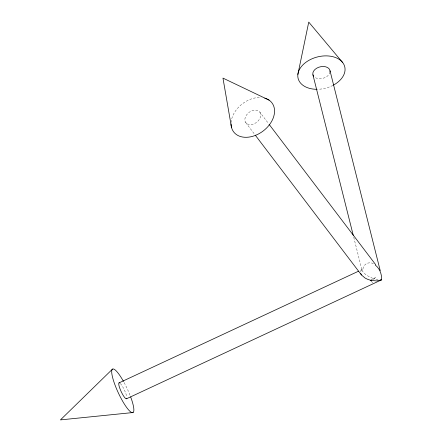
<?xml version="1.0" encoding="UTF-8"?>
<svg xmlns="http://www.w3.org/2000/svg" width="442" height="442" viewBox="0 0 442 442"><rect width="100%" height="100%" fill="white"/><g stroke="black" fill="none" stroke-linecap="round" stroke-linejoin="round"><path stroke-width="0.33" stroke-dasharray="2.21 1.66" d="M372.799 278.355C368.86 276.548 364.33 274.626 362.125 270.675L362.164 269.758L362.882 269.167C363.296 263.846 369.562 260.968 373.904 264.029M360.611 271.664L361.379 270.272L362.882 269.167L359.755 270.626M373.904 278.316L377.358 276.703M372.429 279.493L373.578 278.952M375.882 279.443L378.181 279.968M259.913 112.24A8.785 6.254 -37.2 0 1 252.31 124.423A8.785 6.254 -37.2 0 1 246.166 115.495A8.785 6.254 -37.2 0 1 259.913 112.24L268.659 123.754M371.86 281.825L372.628 282.841M245.68 122.528L254.841 134.589M353.733 237.255L362.125 270.675M330.041 71.897A8.785 5.901 -14.1 0 1 324.108 77.93A8.785 5.901 -14.1 0 1 314.864 77.367M332.848 85.422A24.034 16.144 -14.1 0 1 317.56 89.295M231.083 122.522A24.034 17.111 -37.2 0 1 261.029 97.505M120.29 383.457A8.785 1.796 65 0 1 126.799 397.203M124.13 382.59A24.034 4.906 65 0 1 130.434 396.325"/><path stroke-width="0.66" d="M297.858 74.477L308.743 22.1L342.743 62.642M112.5 369.114L60.444 419.9L133.07 412.535M119.025 382.894L358.506 271.211M371.855 279.758L370.7 280.3L367.761 279.361L365.125 278.09L361.429 274.935L255.255 135.142M373.578 278.952L374.733 278.416M126.545 398.761L381.418 279.897C382.103 274.366 379.711 268.493 375.308 265.078M380.07 280.123L381.418 279.897L376.661 280.957L370.7 280.3L371.473 281.316M269.095 100.141L222.961 78.101L231.475 127.329M269.073 124.301L375.667 264.647M360.628 273.255L361.429 274.935M380.231 270.659L329.92 70.35A8.785 5.901 -14.1 0 0 318.743 67.245A8.785 5.901 -14.1 0 0 313.632 76.223M312.93 74.825L353.23 235.249M316.881 89.301A24.034 16.144 -14.1 0 1 300.4 67.902A24.034 16.144 -14.1 0 1 337.644 58.471A24.034 16.144 -14.1 0 1 333.445 85.107M330.025 70.847A8.785 5.901 -14.1 0 1 330.041 71.897M264.808 98.146A24.034 17.111 -37.2 0 1 263.222 130.959A24.034 17.111 -37.2 0 1 231.044 123.942M126.81 398.236A8.785 1.796 65 0 1 121.268 391.816A8.785 1.796 65 0 1 119.544 382.905M130.666 396.938A24.034 4.906 65 0 1 128.086 409.309A24.034 4.906 65 0 1 111.959 374.451A24.034 4.906 65 0 1 123.495 381.435"/></g></svg>
